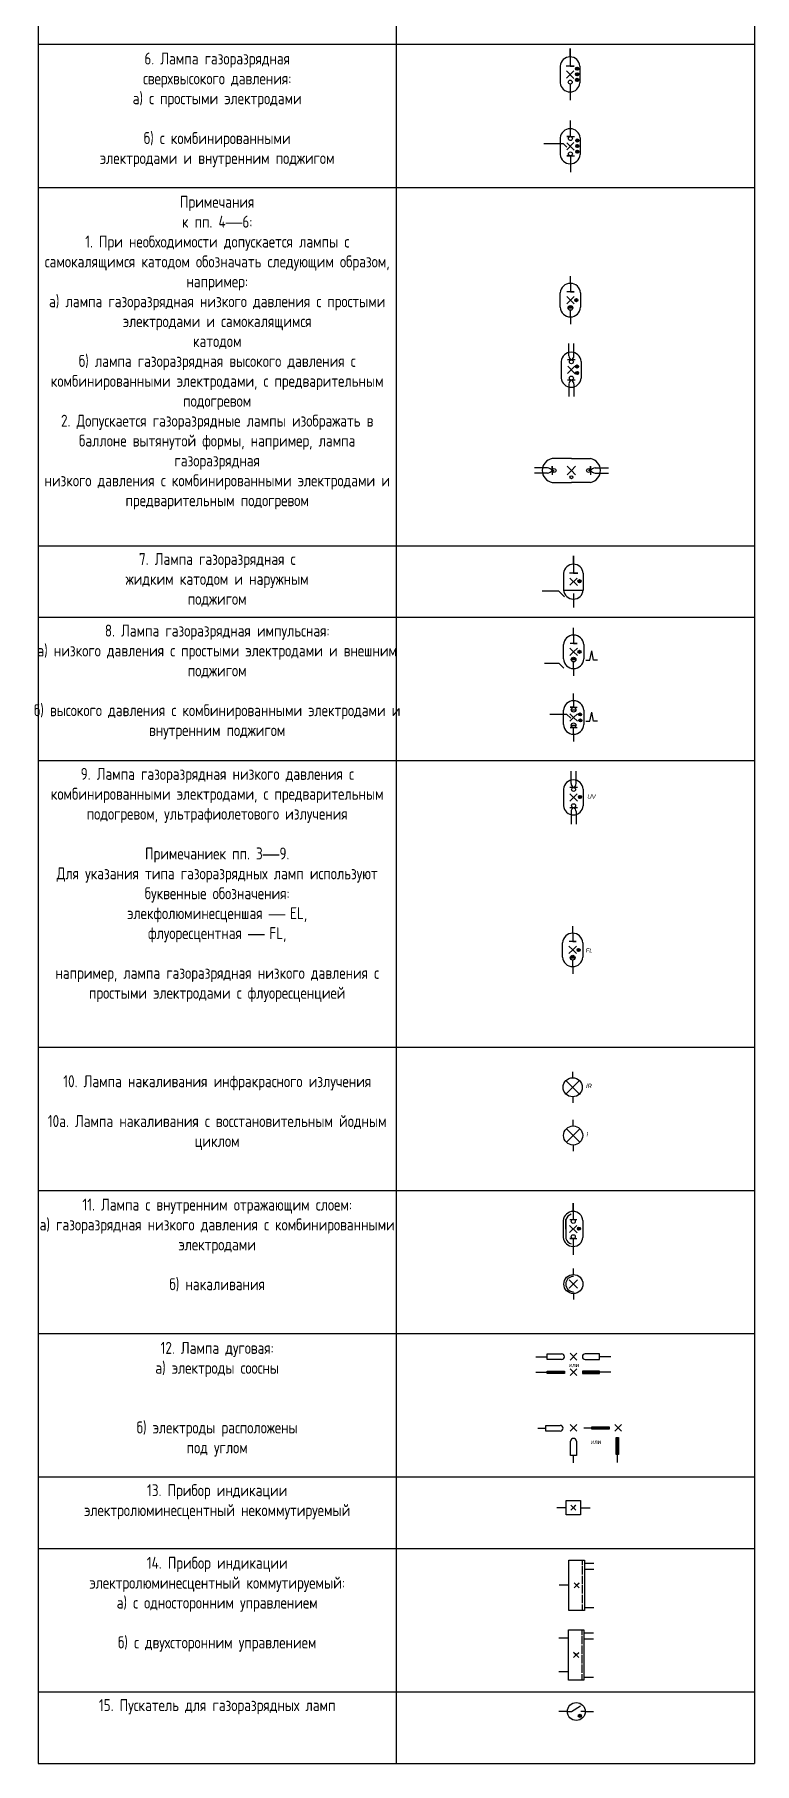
# Model space of a CAD drawing. Header units: millimetres. Extents: x 1912 to 3443, y 11 to 2353.
# Drawn here: x 2543 to 2845, y 867 to 1591 of the extents above; entities that cross this region are included whole.
import ezdxf

# ---------------------------------------------------------------- set-up
doc = ezdxf.new("R2010")
doc.units = ezdxf.units.MM
doc.styles.get("Standard").update_dxf_attribs({"font": 'arial.ttf'})

msp = doc.modelspace()

# ---------------------------------------------------------------- hatches: boundary and pattern name
at = {"true_color": 0x000000}
h = msp.add_hatch(color=18, dxfattribs=at)
h.dxf.hatch_style = 1
h.paths.add_polyline_path([(2771.03, 1576.69, 1), (2769.72, 1576.69, 1)])
h = msp.add_hatch(color=18, dxfattribs=at)
h.dxf.hatch_style = 1
h.paths.add_polyline_path([(2771.03, 1574.36, 1), (2769.72, 1574.36, 1)])
h = msp.add_hatch(color=18, dxfattribs=at)
h.dxf.hatch_style = 1
h.paths.add_polyline_path([(2771.03, 1572, 1), (2769.72, 1572, 1)])
h = msp.add_hatch(color=18, dxfattribs=at)
h.dxf.hatch_style = 1
h.paths.add_polyline_path([(2771.1, 1546.63, 1), (2769.79, 1546.63, 1)])
h = msp.add_hatch(color=18, dxfattribs=at)
h.dxf.hatch_style = 1
h.paths.add_polyline_path([(2771.1, 1544.29, 1), (2769.79, 1544.29, 1)])
h = msp.add_hatch(color=18, dxfattribs=at)
h.dxf.hatch_style = 1
h.paths.add_polyline_path([(2771.1, 1541.93, 1), (2769.79, 1541.93, 1)])
h = msp.add_hatch(color=18, dxfattribs=at)
h.dxf.hatch_style = 1
h.paths.add_polyline_path([(2768.59, 1476.52, 1), (2766.59, 1476.52)])
h = msp.add_hatch(color=18, dxfattribs=at)
h.dxf.hatch_style = 1
h.paths.add_polyline_path([(2770.73, 1479.77, 1), (2769.43, 1479.77, 1)])
h = msp.add_hatch(color=18, dxfattribs=at)
h.dxf.hatch_style = 1
h.paths.add_polyline_path([(2771.02, 1451.99, 1), (2769.7, 1451.99, 1)])
h = msp.add_hatch(color=18, dxfattribs=at)
h.dxf.hatch_style = 1
h.paths.add_polyline_path([(2771.02, 1449.25, 1), (2769.7, 1449.25, 1)])
h = msp.add_hatch(color=18, dxfattribs=at)
h.dxf.hatch_style = 1
h.paths.add_polyline_path([(2772.04, 1362.04, 1), (2770.73, 1362.04, 1)])
h = msp.add_hatch(color=18, dxfattribs=at)
h.dxf.hatch_style = 1
h.paths.add_polyline_path([(2772.05, 1332.49, 1), (2770.75, 1332.49, 1)])
h = msp.add_hatch(color=18, dxfattribs=at)
h.dxf.hatch_style = 1
h.paths.add_polyline_path([(2769.92, 1329.23, 1), (2767.92, 1329.23)])
h = msp.add_hatch(color=18, dxfattribs=at)
h.dxf.hatch_style = 1
h.paths.add_polyline_path([(2772.27, 1306.25, 1), (2770.97, 1306.25, 1)])
h = msp.add_hatch(color=18, dxfattribs=at)
h.dxf.hatch_style = 1
h.paths.add_polyline_path([(2772.4, 1303.74, 1), (2771.1, 1303.74, 1)])
h = msp.add_hatch(color=18, dxfattribs=at)
h.dxf.hatch_style = 1
h.paths.add_polyline_path([(2772.22, 1271.68, 1), (2770.91, 1271.68, 1)])
h = msp.add_hatch(color=18, dxfattribs=at)
h.dxf.hatch_style = 1
h.paths.add_polyline_path([(2769.53, 1204.37, 1), (2767.53, 1204.37)])
h = msp.add_hatch(color=18, dxfattribs=at)
h.dxf.hatch_style = 1
h.paths.add_polyline_path([(2771.66, 1207.63, 1), (2770.36, 1207.63, 1)])
h = msp.add_hatch(color=18, dxfattribs=at)
h.dxf.hatch_style = 1
h.paths.add_polyline_path([(2771.81, 1090.86, 1), (2770.51, 1090.86, 1)])
h = msp.add_hatch(color=18, dxfattribs=at)
h.dxf.hatch_style = 1
h.paths.add_polyline_path([(2765.08, 1030.28), (2765.08, 1031.28), (2757.88, 1031.28), (2757.88, 1030.78), (2757.88, 1030.28)])
h = msp.add_hatch(color=18, dxfattribs=at)
h.dxf.hatch_style = 1
h.paths.add_polyline_path([(2779.78, 1030.28), (2779.78, 1030.78), (2779.78, 1031.28), (2772.58, 1031.28), (2772.58, 1030.28)])
h = msp.add_hatch(color=18, dxfattribs=at)
h.dxf.hatch_style = 1
h.paths.add_polyline_path([(2783.81, 1006.94), (2783.81, 1007.94), (2776.61, 1007.94), (2776.61, 1007.44), (2776.61, 1006.94)])
h = msp.add_hatch(color=18, dxfattribs=at)
h.dxf.hatch_style = 1
h.paths.add_polyline_path([(2787.75, 1003.48), (2786.75, 1003.48), (2786.75, 996.28), (2787.25, 996.28), (2787.75, 996.28)])
h = msp.add_hatch(color=18, dxfattribs=at)
h.dxf.hatch_style = 1
h.paths.add_polyline_path([(2772.18, 886.86, 1), (2770.87, 886.86, 1)])

# ---------------------------------------------------------------- linework, layer by layer
for p, q in [((2544.65, 2066.93), (2544.65, 866.93)), ((2694.65, 2066.93), (2694.65, 866.93)), ((2844.65, 2066.93), (2844.65, 866.93)), ((2544.65, 1586.93), (2844.65, 1586.93)), ((2767.43, 1581.61), (2767.43, 1585.13)), ((2767.43, 1585.13), (2767.43, 1577.79)), ((2763.28, 1577.79), (2763.28, 1570.77)), ((2769.21, 1577.79), (2765.78, 1577.79)), ((2765.96, 1572.76), (2768.99, 1575.8)), ((2765.97, 1575.75), (2769.08, 1572.64)), ((2767.43, 1577.79), (2769.21, 1577.79)), ((2771.57, 1577.79), (2771.57, 1570.77)), ((2767.51, 1570.23), (2767.51, 1563.45)), ((2767.58, 1548.27), (2767.58, 1555.06)), ((2756.51, 1545.38), (2764.52, 1545.38)), ((2763.35, 1547.73), (2763.35, 1540.71)), ((2764.52, 1545.38), (2766.06, 1543.83)), ((2767.58, 1548.27), (2766.02, 1548.27)), ((2766.02, 1548.27), (2769.32, 1548.27)), ((2766.03, 1542.7), (2769.06, 1545.74)), ((2766.04, 1545.69), (2769.15, 1542.57)), ((2771.64, 1547.73), (2771.64, 1540.71)), ((2767.58, 1540.17), (2766.02, 1540.17)), ((2766.02, 1540.17), (2769.32, 1540.17)), ((2767.58, 1540.17), (2767.58, 1533.38)), ((2544.65, 1526.93), (2844.65, 1526.93)), ((2767.59, 1486.77), (2767.59, 1489.77)), ((2767.59, 1486.77), (2767.59, 1483.27)), ((2763.34, 1476.77), (2763.34, 1482.77)), ((2767.59, 1479.77), (2766.04, 1481.33)), ((2767.59, 1479.77), (2766.04, 1478.22)), ((2769.09, 1483.27), (2766.09, 1483.27)), ((2767.59, 1483.27), (2769.09, 1483.27)), ((2767.59, 1479.77), (2769.15, 1481.33)), ((2767.59, 1479.77), (2769.15, 1478.22)), ((2771.84, 1482.77), (2771.84, 1476.77)), ((2766.59, 1476.52), (2768.59, 1476.52)), ((2767.59, 1472.77), (2767.59, 1475.52)), ((2767.59, 1472.77), (2767.59, 1469.77)), ((2766.91, 1456.41), (2766.91, 1461.63)), ((2769.05, 1456.41), (2769.05, 1461.63)), ((2763.75, 1454.12), (2763.75, 1447.1)), ((2769.58, 1454.76), (2766.38, 1454.76)), ((2766.42, 1449.1), (2769.46, 1452.13)), ((2766.44, 1452.08), (2769.55, 1448.97)), ((2772.03, 1454.12), (2772.03, 1447.1)), ((2769.58, 1446.29), (2766.38, 1446.29)), ((2766.91, 1444.64), (2766.91, 1439.42)), ((2769.05, 1444.64), (2769.05, 1439.42)), ((2767.98, 1413.42), (2759.98, 1413.42)), ((2767.98, 1413.42), (2775.98, 1413.42)), ((2757.98, 1409.52), (2752.48, 1409.52)), ((2757.98, 1407.32), (2752.48, 1407.32)), ((2759.98, 1408.42), (2759.98, 1410.22)), ((2759.98, 1410.22), (2759.98, 1406.62)), ((2759.98, 1408.42), (2760.78, 1408.42)), ((2767.98, 1408.42), (2766.21, 1410.19)), ((2767.98, 1408.42), (2766.21, 1406.66)), ((2767.98, 1408.42), (2769.75, 1410.19)), ((2767.98, 1408.42), (2769.75, 1406.66)), ((2775.98, 1408.42), (2775.18, 1408.42)), ((2775.98, 1408.42), (2775.98, 1410.22)), ((2775.98, 1410.22), (2775.98, 1406.62)), ((2777.98, 1409.52), (2783.48, 1409.52)), ((2777.98, 1407.32), (2783.48, 1407.32)), ((2759.98, 1403.42), (2767.98, 1403.42)), ((2775.98, 1403.42), (2767.98, 1403.42)), ((2544.65, 1376.93), (2844.65, 1376.93)), ((2768.83, 1369.18), (2768.83, 1372.71)), ((2768.83, 1372.71), (2768.83, 1365.37)), ((2764.69, 1365.37), (2764.69, 1358.35)), ((2770.62, 1365.37), (2767.19, 1365.37)), ((2767.37, 1360.34), (2770.4, 1363.38)), ((2767.38, 1363.33), (2770.49, 1360.22)), ((2768.83, 1365.37), (2770.62, 1365.37)), ((2772.98, 1365.37), (2772.98, 1358.35)), ((2755.79, 1358), (2762.59, 1358)), ((2762.59, 1358), (2765.07, 1355.53)), ((2764.69, 1358.35), (2772.98, 1358.35)), ((2768.92, 1356.97), (2768.92, 1351.03)), ((2544.65, 1346.93), (2844.65, 1346.93)), ((2768.92, 1339.49), (2768.92, 1342.49)), ((2764.67, 1329.49), (2764.67, 1335.49)), ((2768.92, 1332.49), (2767.37, 1334.04)), ((2768.92, 1332.49), (2767.37, 1330.93)), ((2770.42, 1335.99), (2767.42, 1335.99)), ((2768.92, 1339.49), (2768.92, 1335.99)), ((2768.92, 1335.99), (2770.42, 1335.99)), ((2768.92, 1332.49), (2770.48, 1334.04)), ((2768.92, 1332.49), (2770.48, 1330.93)), ((2773.17, 1335.49), (2773.17, 1329.49)), ((2775.78, 1329.02), (2776.5, 1332.84)), ((2777.21, 1329.02), (2776.5, 1332.84)), ((2756.77, 1327.79), (2762.77, 1327.79)), ((2762.77, 1327.79), (2764.89, 1325.67)), ((2767.92, 1329.23), (2769.92, 1329.23)), ((2768.92, 1325.48), (2768.92, 1328.23)), ((2768.92, 1325.48), (2768.92, 1322.48)), ((2774.01, 1329.02), (2775.78, 1329.02)), ((2778.99, 1329.02), (2777.21, 1329.02)), ((2768.92, 1311.99), (2768.92, 1314.99)), ((2768.92, 1311.99), (2768.92, 1309.24)), ((2758.93, 1306.42), (2765.93, 1306.42)), ((2764.67, 1301.98), (2764.67, 1307.98)), ((2765.93, 1306.42), (2767.69, 1304.65)), ((2768.92, 1304.98), (2767.37, 1306.54)), ((2768.92, 1304.98), (2767.37, 1303.42)), ((2768.92, 1309.24), (2767.42, 1309.24)), ((2767.42, 1309.24), (2770.42, 1309.24)), ((2767.92, 1308.24), (2769.92, 1308.24)), ((2768.92, 1304.98), (2770.48, 1306.54)), ((2768.92, 1304.98), (2770.48, 1303.42)), ((2773.17, 1307.98), (2773.17, 1301.98)), ((2774.01, 1303.4), (2775.78, 1303.4)), ((2775.78, 1303.4), (2776.5, 1307.21)), ((2777.21, 1303.4), (2776.5, 1307.21)), ((2778.99, 1303.4), (2777.21, 1303.4)), ((2768.92, 1300.72), (2767.42, 1300.72)), ((2767.42, 1300.72), (2770.42, 1300.72)), ((2767.92, 1301.72), (2769.92, 1301.72)), ((2768.92, 1297.97), (2768.92, 1300.72)), ((2768.92, 1297.97), (2768.92, 1294.97)), ((2544.65, 1286.93), (2844.65, 1286.93)), ((2767.84, 1277.31), (2767.84, 1282.53)), ((2769.98, 1277.31), (2769.98, 1282.53)), ((2764.68, 1275.02), (2764.68, 1268)), ((2770.51, 1275.66), (2767.31, 1275.66)), ((2772.96, 1275.02), (2772.96, 1268)), ((2770.51, 1267.19), (2767.31, 1267.19)), ((2767.35, 1269.99), (2770.39, 1273.03)), ((2767.37, 1272.98), (2770.48, 1269.87)), ((2767.84, 1265.54), (2767.84, 1260.32)), ((2769.98, 1265.54), (2769.98, 1260.32)), ((2768.53, 1214.63), (2768.53, 1217.63)), ((2764.28, 1204.63), (2764.28, 1210.63)), ((2768.53, 1207.63), (2766.97, 1209.18)), ((2770.03, 1211.13), (2767.03, 1211.13)), ((2768.53, 1214.63), (2768.53, 1211.13)), ((2768.53, 1211.13), (2770.03, 1211.13)), ((2768.53, 1207.63), (2770.08, 1209.18)), ((2772.78, 1210.63), (2772.78, 1204.63)), ((2768.53, 1207.63), (2766.97, 1206.07)), ((2767.53, 1204.37), (2769.53, 1204.37)), ((2768.53, 1207.63), (2770.08, 1206.07)), ((2768.53, 1200.62), (2768.53, 1203.37)), ((2768.53, 1200.62), (2768.53, 1197.62)), ((2544.65, 1166.93), (2844.65, 1166.93)), ((2771.36, 1152.93), (2765.7, 1147.27)), ((2771.36, 1147.27), (2765.7, 1152.93)), ((2768.53, 1154.1), (2768.53, 1156.6)), ((2768.53, 1146.1), (2768.53, 1143.6)), ((2771.55, 1132.74), (2765.89, 1127.08)), ((2771.55, 1127.08), (2765.89, 1132.74)), ((2768.72, 1133.91), (2768.72, 1136.41)), ((2768.72, 1125.91), (2768.72, 1123.41)), ((2544.65, 1106.93), (2844.65, 1106.93)), ((2768.69, 1098.09), (2768.69, 1101.61)), ((2768.69, 1101.61), (2768.69, 1094.77)), ((2764.55, 1094.27), (2764.55, 1087.25)), ((2765.72, 1090.74), (2765.72, 1094.74)), ((2765.72, 1094.74), (2765.72, 1086.74)), ((2767.28, 1094.77), (2770.28, 1094.77)), ((2772.83, 1094.27), (2772.83, 1087.25)), ((2767.22, 1089.24), (2770.26, 1092.28)), ((2767.24, 1092.23), (2770.35, 1089.12)), ((2768.78, 1086.71), (2767.28, 1086.71)), ((2767.28, 1086.71), (2770.28, 1086.71)), ((2768.78, 1086.71), (2768.78, 1079.93)), ((2768.83, 1071.69), (2768.83, 1074.19)), ((2770.6, 1065.92), (2767.07, 1069.46)), ((2767.07, 1065.92), (2770.6, 1069.46)), ((2768.83, 1063.69), (2768.83, 1061.19)), ((2544.65, 1046.93), (2844.65, 1046.93)), ((2753.13, 1037.28), (2757.88, 1037.28)), ((2757.88, 1037.28), (2757.88, 1038.48)), ((2757.88, 1038.48), (2763.88, 1038.48)), ((2757.88, 1036.08), (2757.88, 1037.28)), ((2763.88, 1036.08), (2757.88, 1036.08)), ((2767.42, 1035.86), (2770.25, 1038.69)), ((2770.25, 1035.86), (2767.42, 1038.69)), ((2768.83, 1037.28), (2767.42, 1035.86)), ((2768.83, 1037.28), (2770.25, 1035.86)), ((2779.78, 1038.48), (2773.78, 1038.48)), ((2773.78, 1036.08), (2779.78, 1036.08)), ((2779.78, 1037.28), (2779.78, 1038.48)), ((2784.53, 1037.28), (2779.78, 1037.28)), ((2779.78, 1036.08), (2779.78, 1037.28)), ((2753.13, 1030.78), (2757.88, 1030.78)), ((2757.88, 1030.78), (2757.88, 1031.28)), ((2757.88, 1031.28), (2765.08, 1031.28)), ((2757.88, 1030.28), (2757.88, 1030.78)), ((2765.08, 1030.28), (2757.88, 1030.28)), ((2765.08, 1031.28), (2765.08, 1030.28)), ((2767.42, 1029.37), (2770.25, 1032.2)), ((2770.25, 1029.37), (2767.42, 1032.2)), ((2768.83, 1030.78), (2767.42, 1029.37)), ((2768.83, 1030.78), (2770.25, 1029.37)), ((2779.78, 1031.28), (2772.58, 1031.28)), ((2772.58, 1031.28), (2772.58, 1030.28)), ((2772.58, 1030.28), (2779.78, 1030.28)), ((2779.78, 1030.78), (2779.78, 1031.28)), ((2784.53, 1030.78), (2779.78, 1030.78)), ((2779.78, 1030.28), (2779.78, 1030.78)), ((2753.95, 1007.32), (2757.33, 1007.32)), ((2757.33, 1007.32), (2757.33, 1008.52)), ((2757.33, 1008.52), (2763.33, 1008.52)), ((2757.33, 1006.12), (2757.33, 1007.32)), ((2767.42, 1006.05), (2770.25, 1008.88)), ((2770.25, 1006.05), (2767.42, 1008.88)), ((2768.83, 1007.47), (2767.42, 1006.05)), ((2768.83, 1007.47), (2770.25, 1006.05)), ((2773.24, 1007.44), (2776.61, 1007.44)), ((2776.61, 1007.44), (2776.61, 1007.94)), ((2776.61, 1007.94), (2783.81, 1007.94)), ((2776.61, 1006.94), (2776.61, 1007.44)), ((2783.81, 1006.94), (2776.61, 1006.94)), ((2783.81, 1007.94), (2783.81, 1006.94)), ((2786.15, 1006.02), (2788.97, 1008.85)), ((2788.97, 1006.02), (2786.15, 1008.85)), ((2787.56, 1007.44), (2786.15, 1006.02)), ((2787.56, 1007.44), (2788.97, 1006.02)), ((2763.33, 1006.12), (2757.33, 1006.12)), ((2767.68, 995.88), (2767.68, 1001.88)), ((2770.08, 1001.88), (2770.08, 995.88)), ((2786.75, 996.28), (2786.75, 1003.48)), ((2786.75, 1003.48), (2787.75, 1003.48)), ((2787.75, 1003.48), (2787.75, 996.28)), ((2768.88, 995.88), (2767.68, 995.88)), ((2768.88, 992.81), (2768.88, 995.88)), ((2770.08, 995.88), (2768.88, 995.88)), ((2787.25, 996.28), (2786.75, 996.28)), ((2787.25, 992.9), (2787.25, 996.28)), ((2787.75, 996.28), (2787.25, 996.28)), ((2544.65, 986.93), (2844.65, 986.93)), ((2765.83, 973.98), (2761.83, 973.98)), ((2765.83, 976.98), (2771.83, 976.98)), ((2765.83, 970.98), (2765.83, 976.98)), ((2771.83, 970.98), (2765.83, 970.98)), ((2769.89, 975.11), (2767.77, 972.98)), ((2769.89, 972.98), (2767.77, 975.11)), ((2768.83, 974.04), (2769.89, 975.11)), ((2768.83, 974.04), (2769.89, 972.98)), ((2771.83, 976.98), (2771.83, 970.98)), ((2771.83, 973.98), (2775.83, 973.98)), ((2544.65, 956.93), (2844.65, 956.93)), ((2766.94, 952.03), (2773.44, 952.03)), ((2766.94, 931.03), (2766.94, 952.03)), ((2772.55, 952.03), (2772.55, 950.03)), ((2772.55, 949.53), (2772.55, 946.03)), ((2773.44, 952.03), (2773.44, 931.03)), ((2773.44, 952.03), (2773.44, 950.83)), ((2773.44, 950.83), (2777.44, 950.83)), ((2773.44, 950.83), (2773.44, 948.33)), ((2766.94, 941.53), (2762.94, 941.53)), ((2771.25, 942.59), (2769.13, 940.47)), ((2770.19, 941.53), (2769.13, 942.59)), ((2769.13, 942.59), (2771.25, 940.47)), ((2770.19, 941.53), (2771.25, 942.59)), ((2772.55, 945.53), (2772.55, 942.03)), ((2772.55, 941.53), (2772.55, 938.03)), ((2773.44, 948.33), (2777.44, 948.33)), ((2772.55, 937.53), (2772.55, 934.03)), ((2773.44, 931.03), (2766.94, 931.03)), ((2772.55, 933.53), (2772.55, 931.03)), ((2773.44, 932.23), (2777.44, 932.23)), ((2766.75, 922.85), (2773.25, 922.85)), ((2766.75, 901.85), (2766.75, 922.85)), ((2772.36, 922.85), (2772.36, 920.85)), ((2772.36, 920.35), (2772.36, 916.85)), ((2773.25, 922.85), (2773.25, 901.85)), ((2773.25, 922.85), (2773.25, 921.65)), ((2773.25, 921.65), (2777.25, 921.65)), ((2773.25, 921.65), (2773.25, 919.15)), ((2766.75, 919.35), (2762.75, 919.35)), ((2771.06, 913.42), (2768.94, 911.29)), ((2770, 912.35), (2768.94, 913.42)), ((2768.94, 913.42), (2771.06, 911.29)), ((2770, 912.35), (2771.06, 913.42)), ((2772.36, 916.35), (2772.36, 912.85)), ((2772.36, 912.35), (2772.36, 908.85)), ((2773.25, 919.15), (2777.25, 919.15)), ((2766.75, 905.35), (2762.75, 905.35)), ((2772.36, 908.35), (2772.36, 904.85)), ((2773.25, 901.85), (2766.75, 901.85)), ((2772.36, 904.35), (2772.36, 901.85)), ((2773.25, 903.05), (2777.25, 903.05)), ((2544.65, 896.93), (2844.65, 896.93)), ((2768.05, 888.67), (2771.87, 891.05)), ((2766.3, 888.67), (2762.8, 888.67)), ((2766.3, 888.67), (2768.05, 888.67)), ((2773.8, 888.67), (2772, 888.67)), ((2773.8, 888.67), (2776.8, 888.67)), ((2776.8, 888.67), (2777.3, 888.67)), ((2544.65, 866.93), (2844.65, 866.93))]:
    msp.add_line(p, q)
for centre, radius in [((2767.51, 1571.06), 0.828), ((2770.38, 1576.69), 0.658), ((2770.38, 1574.36), 0.658), ((2770.38, 1572), 0.658), ((2770.38, 1576.69), 0.623), ((2770.38, 1574.36), 0.623), ((2770.38, 1572), 0.623), ((2767.58, 1547.44), 0.828), ((2770.44, 1546.63), 0.658), ((2770.44, 1544.29), 0.658), ((2770.44, 1541.93), 0.658), ((2770.44, 1546.63), 0.623), ((2770.44, 1544.29), 0.623), ((2770.44, 1541.93), 0.623), ((2767.58, 1541), 0.828), ((2767.59, 1476.52), 1), ((2770.08, 1479.77), 0.65), ((2767.98, 1453.93), 0.828), ((2770.36, 1451.99), 0.658), ((2770.36, 1449.25), 0.658), ((2770.36, 1451.99), 0.623), ((2770.36, 1449.25), 0.623), ((2767.98, 1447.12), 0.828), ((2760.78, 1408.42), 0.8), ((2767.98, 1405.57), 0.6), ((2775.18, 1408.42), 0.8), ((2771.39, 1362.04), 0.658), ((2771.39, 1362.04), 0.623), ((2771.4, 1332.49), 0.65), ((2768.92, 1329.23), 1), ((2768.92, 1308.24), 1), ((2771.62, 1306.25), 0.65), ((2771.75, 1303.74), 0.65), ((2768.92, 1301.72), 1), ((2768.91, 1274.83), 0.828), ((2768.91, 1268.02), 0.828), ((2771.56, 1271.68), 0.658), ((2771.56, 1271.68), 0.623), ((2768.53, 1204.37), 1), ((2771.01, 1207.63), 0.65), ((2768.53, 1150.1), 4), ((2768.72, 1129.91), 4), ((2768.78, 1093.95), 0.828), ((2768.78, 1087.54), 0.828), ((2771.16, 1090.86), 0.65), ((2768.83, 1067.69), 4), ((2770.05, 888.67), 3.75), ((2771.52, 886.86), 0.658), ((2771.52, 886.86), 0.623)]:
    msp.add_circle(centre, radius)
for centre, radius, start, end in [((2767.43, 1577.45), 4.16, 4.73469, 175.26531), ((2767.43, 1571.12), 4.16, 184.73469, 355.26531), ((2767.49, 1547.39), 4.16, 4.73469, 175.26531), ((2767.49, 1541.05), 4.16, 184.73469, 355.26531), ((2767.59, 1482.52), 4.26, 3.47141, 176.52859), ((2767.59, 1477.02), 4.26, 183.36646, 356.63354), ((2767.89, 1453.78), 4.16, 4.73469, 175.26531), ((2768.78, 1456.45), 1.87, 181.31008, 244.7376), ((2767.18, 1456.45), 1.87, 295.2624, 358.68992), ((2767.89, 1447.45), 4.16, 184.73469, 355.26531), ((2768.78, 1444.6), 1.87, 115.2624, 178.68992), ((2767.18, 1444.6), 1.87, 1.31008, 64.7376), ((2760.86, 1408.42), 5.08, 99.93948, 260.06052), ((2775.1, 1408.42), 5.08, 279.93948, 80.06052), ((2757.62, 1406.49), 3.05, 39.22864, 83.14977), ((2757.62, 1410.35), 3.05, 276.85023, 320.77136), ((2778.34, 1406.49), 3.05, 96.85023, 140.77136), ((2778.34, 1410.35), 3.05, 219.22864, 263.14977), ((2768.83, 1365.03), 4.16, 4.73469, 175.26531), ((2768.83, 1358.7), 4.16, 184.73469, 355.26531), ((2768.92, 1335.23), 4.26, 3.47141, 176.52859), ((2768.92, 1329.74), 4.26, 183.36646, 356.63354), ((2768.92, 1307.72), 4.26, 3.47141, 176.52859), ((2768.92, 1302.23), 4.26, 183.36646, 356.63354), ((2768.82, 1274.68), 4.16, 4.73469, 175.26531), ((2769.71, 1277.35), 1.87, 181.31008, 244.7376), ((2768.11, 1277.35), 1.87, 295.2624, 358.68992), ((2768.82, 1268.35), 4.16, 184.73469, 355.26531), ((2769.71, 1265.5), 1.87, 115.2624, 178.68992), ((2768.11, 1265.5), 1.87, 1.31008, 64.7376), ((2768.53, 1210.37), 4.26, 3.47141, 176.52859), ((2768.53, 1204.88), 4.26, 183.36646, 356.63354), ((2768.69, 1093.93), 4.16, 4.73469, 175.26531), ((2768.58, 1094.03), 2.95, 103.17245, 166.06323), ((2768.69, 1087.6), 4.16, 184.73469, 355.26531), ((2768.58, 1087.45), 2.95, 193.93677, 256.82755), ((2768.83, 1067.69), 3.2, 90, 270), ((2763.88, 1037.28), 1.2, 270, 90), ((2773.78, 1037.28), 1.2, 90, 270), ((2763.33, 1007.32), 1.2, 270, 90), ((2768.88, 1001.88), 1.2, 0, 180)]:
    msp.add_arc(centre, radius, start, end)

# ---------------------------------------------------------------- texts
at = {"color": 242, "true_color": 0xcd2027, "char_height": 5, "attachment_point": 2}
for s, heights, insert in [('{\\fGOST type A|b0|i0|c204|p34;6. Лампа газоразрядная\\Pсверхвысокого давления:\\Pа) с простыми электродами\\P\\Pб) с комбинированными\\Pэлектродами и внутренним поджигом}', [56.53], (2619.65, 1583.46)), ('{\\fGOST type A|b0|i0|c204|p34;Примечания\\Pк пп. 4}—{\\fGOST type A|b0|i0|c204|p34;6:\\P1. При необходимости допускается лампы с самокалящимся катодом обозначать следующим образом, например:\\Pа) лампа газоразрядная низкого давления с простыми\\Pэлектродами и самокалящимся\\Pкатодом\\Pб) лампа газоразрядная высокого давления с комбинированными электродами, с предварительным подогревом \\P2. Допускается газоразрядные лампы изображать в баллоне вытянутой формы, например, лампа газоразрядная\\Pнизкого давления с комбинированными электродами и предварительным подогревом}', [143.15], (2619.65, 1523.46)), ('\\pxqc;{\\fGOST type A|b0|i0|c204|p34;7. Лампа газоразрядная с\\Pжидким катодом и наружным\\Pподжигом\\P}', [26.92], (2619.65, 1373.86)), ('\\pxqc;{\\fGOST type A|b0|i0|c204|p34;8. Лампа газоразрядная импульсная:\\Pа) низкого давления с простыми электродами и внешним\\Pподжигом\\P\\Pб) высокого давления с комбинированными электродами и\\Pвнутренним поджигом}', [56.92], (2619.65, 1343.86)), ('\\pxqc;{\\fGOST type A|b0|i0|c204|p34;9. Лампа газоразрядная низкого давления с комбинированными электродами, с предварительным подогревом, ультрафиолетового излучения\\P\\PПримечаниек пп. 3}—{\\fGOST type A|b0|i0|c204|p34;9.\\PДля указания типа газоразрядных ламп используют буквенные обозначения:\\Pэлекфолюминесценшая }— {\\fGOST type A|b0|i0|c204|p34;EL,\\Pфлуоресцентная }— {\\fGOST type A|b0|i0|c204|p34;FL,\\P\\Pнапример, лампа газоразрядная низкого давления с простыми электродами с флуоресценцией}', [164.18], (2619.65, 1283.86)), ('{\\fGOST type A|b0|i0|c204|p34;\\P10. Лампа накаливания инфракрасного излучения\\P\\P10а. Лампа накаливания с восстановительным йодным\\Pциклом}', [56.53], (2619.65, 1163.46)), ('{\\fGOST type A|b0|i0|c204|p34;11. Лампа с внутренним отражающим слоем:\\Pа) газоразрядная низкого давления с комбинированными\\Pэлектродами\\P\\Pб) накаливания}', [56.53], (2619.65, 1103.46)), ('{\\fGOST type A|b0|i0|c204|p34;12. Лампа дуговая:\\Pа) электроды соосны\\P\\P\\Pб) электроды расположены\\Pпод углом}', [56.53], (2619.65, 1043.46)), ('\\pxqc;{\\fGOST type A|b0|i0|c204|p34;13. Прибор индикации\\Pэлектролюминесцентный некоммутируемый}', [26.05], (2619.65, 983.86)), ('{\\fGOST type A|b0|i0|c204|p34;14. Прибор индикации\\Pэлектролюминесцентный коммутируемый:\\Pа) с односторонним управлением\\P\\Pб) с двухсторонним управлением}', [56.53], (2619.65, 953.46)), ('\\pxqc;{\\fGOST type A|b0|i0|c204|p34;15. Пускатель для газоразрядных ламп}', [26.05], (2619.65, 893.86))]:
    msp.add_mtext_dynamic_manual_height_columns(s, width=150, gutter_width=12.5, heights=heights, dxfattribs=dict(at, insert=insert))
at = {"char_height": 1.8, "attachment_point": 1}
for s, heights, insert in [('{\\fArial|b0|i1|c204|p34;UV}', [-1.83], (2774.68, 1272.75)), ('{\\fArial|b0|i1|c204|p34;FL}', [-1.8], (2773.94, 1208.23)), ('{\\fArial|b0|i1|c204|p34;IR}', [-1.8], (2774.12, 1151.57)), ('{\\fArial|b0|i1|c204|p34;I}', [-1.8], (2774.31, 1131.39)), ('или', [-1.81], (2766.92, 1034.7)), ('или', [-1.81], (2776.15, 1002.54))]:
    msp.add_mtext_dynamic_manual_height_columns(s, width=4.7791, gutter_width=12.5, heights=heights, dxfattribs=dict(at, insert=insert))

doc.saveas('drawing.dxf')
